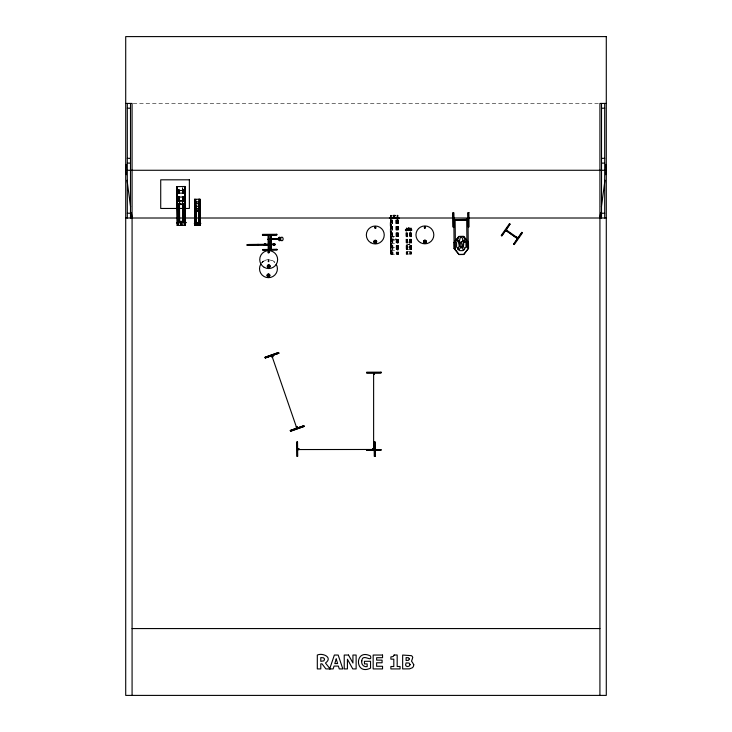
<?xml version="1.0" encoding="UTF-8"?>
<svg xmlns="http://www.w3.org/2000/svg" width="732" height="732" viewBox="0 0 732 732"><rect width="100%" height="100%" fill="white"/><g stroke="black" fill="none" stroke-linecap="round" stroke-linejoin="round"><path stroke-width="0.55" stroke-dasharray="3.66 2.75" d="M267.857 260.94C268.781 264.279 269.55 258.506 267.784 261.48M260.555 264.161C263.355 259.101 270.913 258.103 274.93 262.266M268.159 260.985L268.58 261.717L268.37 260.931M268.973 261.8L268.973 260.793M262.019 262.285L263.913 260.839M390.806 236.317L397.97 236.235M390.851 240.252L398.016 240.169M406.315 242.127L411.082 242.072M390.897 243.747L398.062 243.674M406.342 244.744L411.119 244.698M406.37 247.077L411.146 247.032M390.943 247.681L398.098 247.608M406.397 249.703L411.174 249.649M390.97 250.307L398.126 250.234M406.416 251.451L411.192 251.405M406.077 254.086L411.594 254.05M133.215 103.432L598.785 103.432M411.366 232.685L411.576 254.05L411.247 232.685M411.036 232.685L411.265 254.05M410.981 232.685L411.174 254.05M410.734 232.694L410.963 254.05M410.634 232.694L410.844 254.05M410.432 232.694L410.643 254.059L410.323 232.694M410.103 232.694L410.332 254.059M410.012 232.703L410.286 254.059M409.801 232.703L410.03 254.059M409.71 232.703L409.92 254.068M407.523 232.703L407.751 254.068L407.404 232.703M407.148 232.712L407.422 254.068M406.8 232.712L407.12 254.068M406.599 232.712L406.827 254.077L406.48 232.712M406.214 232.721L406.443 254.077M405.867 232.721L406.196 254.086M398.364 219.975L398.702 254.196L390.458 254.251L390.083 220.03M398.19 219.975L398.556 254.196M397.796 219.975L398.235 254.205M397.723 219.984L398.098 254.205M397.412 219.984L397.787 254.205M397.275 219.984L397.604 254.205M396.973 219.984L397.302 254.214M396.799 219.993L397.165 254.214M396.405 219.993L396.845 254.214M396.332 219.993L396.707 254.214M396.021 220.003L396.396 254.224M395.884 220.003L396.213 254.224M392.599 220.003L392.974 254.224M392.572 220.003L392.8 254.224M392.105 220.012L392.407 254.233M391.968 220.012L392.334 254.233M392.023 254.233L391.51 220.012L391.849 254.233M391.583 254.242L391.208 220.021L391.547 254.242M391.034 220.021L391.41 254.242M391.016 254.242L390.641 220.021L390.943 254.251M390.266 220.03L390.632 254.251M182.716 187.648L182.744 189.936M182.579 187.657L182.561 189.936M262.193 262.459A8.875 8.875 0 0 1 274.747 262.459M407.971 244.168A1.061 1.061 0 0 0 409.737 243.674A1.061 1.061 0 0 0 408.429 242.393A1.061 1.061 0 0 0 407.971 244.168M393.294 239.382A1.592 1.592 0 0 0 395.948 238.641A1.592 1.592 0 0 0 393.981 236.71A1.592 1.592 0 0 0 393.294 239.382"/><path stroke-width="1.1" d="M126.252 164.609L125.712 170.272L126.307 174.71M507.075 231.339C508.255 230.626 506.032 229.134 505.849 230.479L517.396 238.568M517.863 238.037L516.746 237.195L516.472 237.763M374.116 372.945L374.253 374.381L373.549 374.235M374.116 449.622L372.826 449.485C372.487 448.103 375.8 449.421 372.817 448.981M268.269 252.046C269.019 253.757 269.285 250.692 268.315 252.165M374.912 227.551C376.083 226.115 375.287 229.198 374.967 227.359M599.92 218.008L600.661 212.454M601.402 206.909L604.952 180.264M605.693 174.71L606.288 170.272L605.748 164.609M394.694 217.523L393.743 217.495L394.621 217.349L393.743 217.203L394.612 216.727L393.734 216.581L394.612 216.416L393.734 216.269L394.685 215.949L393.725 215.958M374.189 373.238L373.622 373.091L373.631 374.391L374.198 374.235M373.54 448.332C375.379 448.076 372.313 447.664 373.512 449.54M408.813 228.576L408.255 228.558L408.923 228.512L408.255 228.759L408.849 228.86L408.328 229.583M329.675 668.92L334.368 655.048L338.166 655.048L342.851 668.92L339.264 668.92L338.404 666.083L334.039 666.083L333.17 668.92L325.896 668.92L322.025 663.832L320.781 663.832L320.781 668.92L317.313 668.92L317.313 655.048C322.803 652.505 333.225 657.546 325.475 663.018L330.141 668.92M461.197 241.963L461.462 242.475L461.242 241.944M274.024 244.204L274.244 244.845M458.863 236.555L456.576 242.53L456.622 247.068L459.815 250.637L462.944 250.6L466 246.968L465.955 242.429L463.557 236.5L458.863 236.555L454.224 242.557L454.298 248.505L459.055 254.407L463.759 254.352L468.389 248.349L468.324 242.402L463.557 236.5M269.367 252.549C268.315 248.907 267.207 254.288 269.047 252.778M375.974 227.945C375.379 224.87 373.778 229.381 375.8 228.055M424.514 227.231C424.798 229.07 425.841 226.179 424.523 227.35M453.849 219.627L455.295 219.481L455.148 220.259M297.585 448.981C299.113 447.865 300.047 450.253 297.732 449.475L297.878 448.899M265.24 244.946L264.947 244.149L264.957 244.946M274.134 244.204L274.244 244.772M275.022 244.744C270.941 241.395 274.253 248.294 274.939 244.049M272.249 357.033C274.107 356.667 270.767 354.471 272.194 356.942M296.314 426.994L296.927 426.783M297.284 428.028C297.284 424.716 295.152 428.33 297.256 427.717M501.713 235.786L510.003 224.111M507.23 230.507L506.956 231.083M516.884 237.177L516.426 237.827M517.286 238.339L517.652 237.808M513.773 244.223L521.907 232.437M425.512 227.808C421.971 228.283 427.195 225.502 424.889 228.155M454.069 242.502L458.781 236.399L463.64 236.345L468.48 242.347L468.544 248.404L463.832 254.507L458.982 254.562L454.133 248.56L453.776 212.71L452.98 212.719L453.135 227.039L453.932 227.03M454.16 220.268L454.151 219.545M466.888 220.131L466.769 219.435L468.169 219.472M297.887 449.549L374.262 449.475M374.125 374.381L374.116 373.091M279.706 239.364L279.697 238.577L270.904 239.062L279.633 239.373L279.697 238.577M424.706 226.764L424.395 227.954M455.359 242.018L455.487 242.072M466.915 241.899L466.915 242.411M278.563 352.485L265.048 357.234L265.313 357.985L278.828 353.236L278.563 352.485L265.075 357.298M265.249 357.802L278.764 353.044M265.286 357.893L278.819 353.208M290.293 430.489L303.798 425.731L304.064 426.482L290.558 431.24L290.293 430.489L303.835 425.832M290.357 430.672L303.872 425.923M290.531 431.175L304.045 426.427M265.945 244.936C267.217 243.628 263.108 243.774 264.261 244.955M265.945 244.863L265.936 244.213M273.246 244.14L273.256 244.781M455.148 220.186L455.139 219.536M299.086 449.567L297.622 449.549M264.252 244.159L264.252 244.881M271.188 239.465L271.179 238.659M197.265 224.788L197.85 224.678L197.265 224.578L197.85 224.468L197.265 224.376L197.85 224.267L197.265 224.166L197.85 224.056L197.457 223.553M466.879 219.335L455.441 219.609M372.972 448.835L372.872 449.53M177.364 190.54L184.528 190.457M177.4 193.166L184.555 193.092M177.437 197.1L184.601 197.027M195.398 211.667L195.563 225.163L194.813 225.172L194.529 199.305L200.056 199.223L200.33 225.09L195.188 225.145M177.464 200.595L184.629 200.522M194.932 201.922L199.708 201.867M194.95 203.679L199.726 203.624M177.51 204.539L184.674 204.457M194.977 206.296L199.754 206.25M194.996 208.629L199.772 208.583M195.032 211.255L199.809 211.209M393.908 215.135L394.411 215.391M393.578 215.913L394.749 215.839M393.596 217.596L394.768 217.523M393.926 217.807L394.447 217.587M389.424 218.035L398.977 217.935M389.433 218.337L398.977 218.228M177.702 221.421L184.867 221.339M176.522 222.546L186.065 222.436M195.16 222.519L199.928 222.464M454.005 219.618L455.295 219.609M466.732 219.481L467.876 219.326M176.522 222.839L186.074 222.738M453.831 219.92L455.121 219.902L455.432 248.551L454.133 248.56M468.26 219.966L454.005 220.25M180.703 223.187L181.875 223.178M453.813 220.277L468.26 220.122M194.364 223.269L200.733 223.196M194.373 223.47L200.742 223.397M197.173 223.699L197.924 223.727M181.71 224.852L180.868 224.825L181.746 224.66L180.868 224.514L181.746 224.349L180.859 224.202L181.737 224.038L180.859 223.891L181.737 223.727L180.932 223.278M197.183 224.825L197.942 224.815M177.19 225.392L185.461 225.273M196.496 225.154L195.746 225.163L195.6 211.667L195.764 225.163M197.192 225.163L197.942 225.154M408.172 228.183L408.923 228.174M408.182 229.601L408.941 229.638M405.391 229.94L411.759 229.866M405.391 230.132L411.759 230.068M262.477 235.082L276.797 234.826M268.909 241.478L270.501 241.459M268.918 242.072L270.511 242.054M268.918 242.466L270.511 242.448M268.928 243.07L270.52 243.051M275.15 244.195L248.532 244.479L248.532 244.973M275.159 244.689L246.73 245L268.955 244.909M262.632 249.603L276.952 249.447M381.024 372.167L366.705 372.195L366.705 372.991L381.024 372.899L381.024 372.103M366.705 372.789L381.024 372.798M296.744 442.073L297.54 442.064L297.631 456.384L296.835 456.393L296.808 442.073M297.732 448.981L299.022 448.972L299.022 449.466M366.705 449.869L381.033 449.777M366.714 450.4L381.033 450.372L381.033 449.576L366.705 449.768L366.714 450.464M125.712 103.432L132.08 103.432L132.08 695.4M606.288 103.432L599.92 103.432L599.92 695.4M127.304 108.208L130.488 108.208M601.512 108.208L604.696 108.208M127.304 158.332L130.488 158.332M601.512 158.332L604.696 158.332M127.304 163.108L130.488 163.108M601.512 163.108L604.696 163.108M126.856 170.272L605.144 170.272M127.304 213.232L130.488 213.232M601.512 213.232L604.696 213.232M125.712 218.008L606.288 218.008M132.08 628.568L599.92 628.568M464.829 241.944L464.555 242.411L464.811 242.008M517.24 238.394L506.041 230.47M506.242 229.912L507.303 230.653M507.432 230.745L516.554 237.131M516.673 237.214L517.734 237.955M272.121 356.96L272.871 356.694M272.359 355.67L272.78 356.887M272.313 357.051L271.883 355.834L296.762 428.055L296.332 426.829M296.808 426.665L297.229 427.891M373.521 374.445L373.622 373.091L373.622 449.475L373.613 448.185M127.048 180.264L130.598 206.909M131.339 212.454L132.08 218.008M468.453 226.874L468.297 212.555L468.352 226.874M453.575 212.71L453.73 227.039M453.044 212.719L453.2 227.039M273.32 244.213L273.329 244.708M271.38 249.402L271.224 235.082L271.316 249.402M270.63 235.091L270.785 249.411M270.529 235.091L270.62 249.411M268.992 249.429L268.809 235.109L268.9 249.429M268.049 235.118L268.205 249.438M265.442 244.296L265.451 244.79M258.442 244.369L258.451 244.872M257.536 244.378L257.536 244.881M249.447 244.47L249.447 244.964M199.937 199.223L200.312 225.09M199.726 199.223L199.964 225.09M199.351 201.474L199.589 225.099M199.15 201.483L199.177 203.725L199.031 201.483M199.196 205.976L199.232 209.352L199.077 205.976M199.26 211.603L199.379 222.848L199.141 211.603M198.747 199.232L199.022 225.099M198.399 201.483L198.546 203.734M198.473 205.985L198.482 209.361M198.509 211.612L198.747 222.857M198.299 225.108L196.844 225.127M196.213 201.529L196.149 203.78M196.258 206.031L196.322 209.407M196.231 211.658L196.441 222.903M195.837 199.287L196.112 225.154M195.627 203.789L195.508 201.538L195.508 203.789M195.691 209.416L195.563 206.04L195.572 209.416M195.288 201.547L195.215 203.789M195.243 206.04L195.389 209.416M194.904 199.296L195.234 225.163M194.556 199.296L194.932 225.172M185.434 225.273L185.05 186.486L176.769 186.605L177.226 225.392M184.867 186.486L185.287 225.273M184.546 186.495L184.967 225.282L184.473 186.495M184.135 189.917L184.171 193.34M184.208 196.762L184.254 201.327M184.281 203.606L184.482 221.86M183.997 189.917L183.997 193.34M184.071 196.762L184.08 201.327M184.107 203.606L184.345 225.282M183.659 189.927L183.732 193.349M183.769 196.771L183.778 201.327M183.842 203.615L183.997 221.869M183.512 189.927L183.549 193.349M183.586 196.771L183.641 201.337M183.659 203.615L183.86 221.869M183.192 189.927L183.229 193.349M183.32 201.337L183.265 196.771L183.174 201.337M183.348 203.615L183.54 221.869M183.119 189.927L183.091 193.349M183.265 203.615L183.403 221.869M182.744 189.936L182.78 193.358M182.817 196.78L182.863 201.346M182.89 203.624L183.091 221.878M182.597 189.936L182.607 193.358M182.671 196.78L182.689 201.346M182.753 203.624L182.909 221.878M182.424 225.31L180.228 225.328M181.545 223.178L181.033 223.187M181.28 225.374L181.06 225.383M179.285 190.009L179.358 193.422M179.367 196.853L179.45 201.41M179.468 203.697L179.633 221.942M179.148 190.009L179.184 193.431M179.221 196.853L179.276 201.41M179.294 203.697L179.496 221.952M178.754 190.009L178.864 193.431M178.901 196.853L178.882 201.419M179.175 221.952L178.901 203.697L179.038 221.952M178.69 190.009L178.727 193.431M178.764 196.853L178.809 201.419M178.379 190.018L178.416 193.44M178.452 196.862L178.498 201.419M178.526 203.706L178.718 221.952M178.196 190.018L178.269 193.44M178.269 196.862L178.361 201.419M178.379 203.706L178.544 221.961M177.931 190.018L177.931 193.44M178.004 196.862L178.022 201.428M178.041 203.706L178.297 225.346M177.757 190.018L177.794 193.44M177.83 196.862L177.876 201.428M177.903 203.706L178.105 221.961M177.4 186.605L177.556 201.428M177.583 203.716L177.821 225.392M177.327 186.605L177.675 225.392M176.943 186.605L177.364 225.392M374.949 442.055L375.04 456.384M374.418 442.064L374.51 456.384M374.107 448.185L374.116 449.475M297.439 442.064L297.531 456.384M297.338 442.064L297.43 456.393M604.696 103.432L604.696 218.008M601.512 103.432L601.512 218.008M130.488 103.432L130.488 218.008M127.304 103.432L127.304 218.008M281.225 237.406A1.793 1.263 89.4 0 1 283.138 238.934A1.793 1.263 89.4 0 1 281.262 240.508M276.22 264.261A8.949 8.949 0 0 1 268.47 277.684A8.949 8.949 0 0 1 260.72 264.261M361.809 660.85C360.894 664.162 363.767 667.383 367.162 666.623L367.162 663.897L364.463 663.897L364.463 661.298L370.529 661.298L370.529 668.133C354.407 676.039 354.526 647.866 370.474 656C372.689 663.311 362.477 652.605 361.809 660.85M413.745 664.674L413.653 665.644A3.706 3.706 0 0 1 412.299 667.785L409.517 668.856L402.646 668.92L402.646 655.048L411.347 655.652A2.672 2.672 0 0 1 412.729 657.446C411.201 663.604 410.762 658.965 413.745 664.674M267.866 266.064C268.909 269.33 270.41 263.758 267.866 266.064M267.647 275.205C268.69 278.471 270.181 272.899 267.647 275.205M374.473 241.459C375.516 244.726 377.007 239.154 374.473 241.459M424.066 241.359C425.118 244.625 426.61 239.053 424.066 241.359M324.532 659.294L323.873 660.868L320.781 661.335L320.781 657.601L323.663 657.812L324.532 659.294M409.28 658.965L408.548 660.31L406.114 660.52L406.114 657.592L408.575 657.766L409.28 658.965M457.71 240.48L460.291 245.037C454.828 250.756 459.559 251.9 461.096 245.87C462.661 251.872 467.565 250.628 461.938 244.982C467.126 239.565 462.624 238.33 461.142 244.095L459.01 240.499L457.71 240.48M410.158 664.61C409.591 667.685 403.689 667.154 406.114 662.899L409.115 663.046L410.158 664.61M460.419 237.314L458.946 242.502L458.973 245.165L460.529 247.498L462.093 247.48L463.658 245.11L463.63 242.448L461.983 237.296L460.419 237.314M394.145 655.003L393.166 656.549L390.879 656.897L390.879 659.166L393.807 659.166L393.807 666.495L390.879 666.495L390.879 668.92L400.047 668.92L400.047 666.495L397.183 666.495L397.183 655.003L394.145 655.003M336.217 658.992L334.798 663.567L337.635 663.567L336.217 658.992M269.102 241.67C268.479 244.936 272.359 240.965 269.102 241.67M509.435 223.708L501.228 235.448L501.877 235.896L510.085 224.166L509.435 223.708M521.824 232.373L513.608 244.113L514.267 244.57L522.474 232.831L521.824 232.373M468.892 212.545L468.096 212.555L468.288 226.874L469.047 226.865L468.892 212.545M391.144 215.492L390.595 215.492L390.632 219.426L391.19 219.426L391.144 215.492M395.271 215.446L393.084 215.812L395.271 215.446M397.75 215.418L397.192 215.418L397.238 219.362L397.796 219.353L397.75 215.418M467.977 218.987L466.687 219.005L466.998 247.645L468.288 247.636L467.977 218.987M406.535 228.238L406.196 230.864L406.535 228.238M409.28 228.21L407.825 228.457L409.28 228.21M410.945 228.192L410.597 230.818L410.945 228.192M276.788 234.295L262.468 234.386L262.477 235.182L276.797 234.99L276.788 234.231M271.956 238.852L267.912 239.3L271.956 238.852M276.952 249.374L262.632 249.502L262.642 250.298L276.961 250.143L276.952 249.347M375.013 442.055L374.217 442.064L374.308 456.384L375.104 456.384L375.013 442.055M606.288 36.6L125.712 36.6L125.712 695.4L606.288 695.4L606.288 36.6M189.368 179.816L160.72 179.816L160.72 208.464L189.368 208.464L189.368 179.816M348.514 655.048L344.232 655.048L344.232 668.92L347.425 668.92L347.425 659.248L352.769 668.92L356.127 668.92L356.127 655.048L352.934 655.048L352.934 662.991L348.514 655.048M382.543 655.048L373.164 655.048L373.164 668.92L382.543 668.92L382.543 666.276L376.632 666.276L376.632 662.771L382.077 662.771L382.077 660.127L376.632 660.127L376.632 657.693L382.543 657.693L382.543 655.048M179.953 203.67A1.592 1.592 0 0 0 182.616 202.92A1.592 1.592 0 0 0 180.639 200.998A1.592 1.592 0 0 0 179.953 203.67M196.661 210.679A1.061 1.061 0 0 0 198.427 210.185A1.061 1.061 0 0 0 197.118 208.895A1.061 1.061 0 0 0 196.661 210.679M423.91 242.557A1.382 1.382 0 0 0 426.234 241.935A1.382 1.382 0 0 0 424.533 240.233A1.382 1.382 0 0 0 423.91 242.557M424.203 242.265A0.97 0.97 0 0 0 425.832 241.825A0.97 0.97 0 0 0 424.642 240.636A0.97 0.97 0 0 0 424.203 242.265M423.984 242.484A1.29 1.29 0 0 0 426.134 241.908A1.29 1.29 0 0 0 424.56 240.334A1.29 1.29 0 0 0 423.984 242.484M420.424 242.621A8.93 8.93 0 0 0 433.829 234.881A8.93 8.93 0 0 0 420.424 227.149A8.93 8.93 0 0 0 420.424 242.621M374.601 242.878A1.382 1.382 0 0 0 376.678 241.679A1.382 1.382 0 0 0 374.601 240.48A1.382 1.382 0 0 0 374.601 242.878M374.811 242.521A0.97 0.97 0 0 0 376.266 241.679A0.97 0.97 0 0 0 374.811 240.837A0.97 0.97 0 0 0 374.811 242.521M374.381 242.594A1.29 1.29 0 0 0 376.541 242.018A1.29 1.29 0 0 0 374.958 240.435A1.29 1.29 0 0 0 374.381 242.594M370.822 242.74A8.949 8.949 0 0 0 384.245 234.981A8.949 8.949 0 0 0 370.822 227.231A8.949 8.949 0 0 0 370.822 242.74M278.718 237.717A1.793 1.263 89.4 0 0 279.313 240.7A1.793 1.263 89.4 0 0 280.841 238.495A1.793 1.263 89.4 0 0 278.718 237.717M268.003 267.491A1.382 1.382 0 0 0 270.081 266.292A1.382 1.382 0 0 0 268.003 265.085A1.382 1.382 0 0 0 268.003 267.491M268.003 266.979A0.97 0.97 0 0 0 269.632 266.54A0.97 0.97 0 0 0 268.443 265.35A0.97 0.97 0 0 0 268.003 266.979M268.049 267.409A1.29 1.29 0 0 0 269.98 266.292A1.29 1.29 0 0 0 268.049 265.176A1.29 1.29 0 0 0 268.049 267.409M264.215 267.345A8.949 8.949 0 0 0 277.638 259.595A8.949 8.949 0 0 0 264.215 251.845A8.949 8.949 0 0 0 264.215 267.345M267.775 276.623A1.382 1.382 0 0 0 269.852 275.424A1.382 1.382 0 0 0 267.775 274.226A1.382 1.382 0 0 0 267.775 276.623M267.985 276.266A0.97 0.97 0 0 0 269.44 275.424A0.97 0.97 0 0 0 267.985 274.582A0.97 0.97 0 0 0 267.985 276.266M267.555 276.339A1.29 1.29 0 0 0 269.715 275.763A1.29 1.29 0 0 0 268.141 274.18A1.29 1.29 0 0 0 267.555 276.339"/></g></svg>
